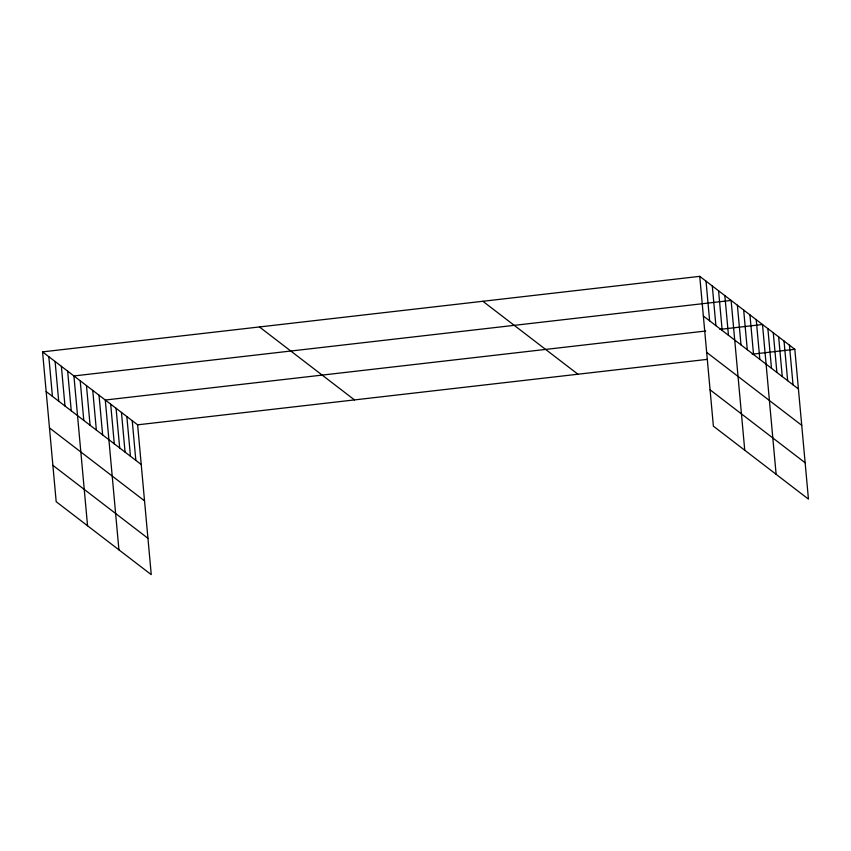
<?xml version="1.0" encoding="UTF-8"?>
<svg xmlns="http://www.w3.org/2000/svg" width="851" height="851" viewBox="0 0 851 851"><rect width="100%" height="100%" fill="white"/><g stroke="black" fill="none" stroke-linecap="round" stroke-linejoin="round"><path stroke-width="1.28" d="M42.55 351.878L137.617 424.83L151.255 574.648L56.187 501.707L42.55 351.878L699.745 276.352L794.813 349.293L808.45 499.122L713.383 426.17L699.745 276.352M705.692 331.018L105.29 400.023L118.927 549.852M719.893 329.39L762.496 324.497L776.123 474.315M137.617 424.83L707.032 359.388M752.21 354.197L794.813 349.293M703.362 316.019L798.429 388.971M706.67 352.367L801.738 425.319M710.074 389.822L805.142 462.774M482.868 301.275L577.935 374.227M259.427 326.954L354.495 399.906M46.156 391.556L141.223 464.508M49.464 427.904L144.532 500.856M52.879 465.348L147.946 538.3M789.43 345.166L793.036 384.833M784.037 341.028L787.654 380.705M778.654 336.9L782.26 376.567M773.272 332.762L776.878 372.44M767.879 328.624L771.485 368.302M756.22 319.678L759.826 359.356M749.944 314.87L753.55 354.537M743.668 310.051L747.284 349.718M737.392 305.232L741.008 344.91M744.753 450.243L731.115 300.424L73.92 375.951L87.557 525.78M724.85 295.605L728.456 335.283M718.574 290.787L722.18 330.465M712.298 285.979L715.904 325.646M706.022 281.16L709.628 320.838M132.235 420.692L135.841 460.37M126.842 416.565L130.458 456.232M121.459 412.427L125.065 452.104M116.066 408.299L119.683 447.966M110.683 404.161L114.289 443.828M99.024 395.215L102.631 434.882M92.748 390.396L96.354 430.074M86.472 385.577L90.078 425.255M80.196 380.769L83.802 420.437M67.644 371.142L71.261 410.81M61.378 366.324L64.984 406.001M55.102 361.505L58.708 401.183M48.826 356.697L52.432 396.364"/></g></svg>
